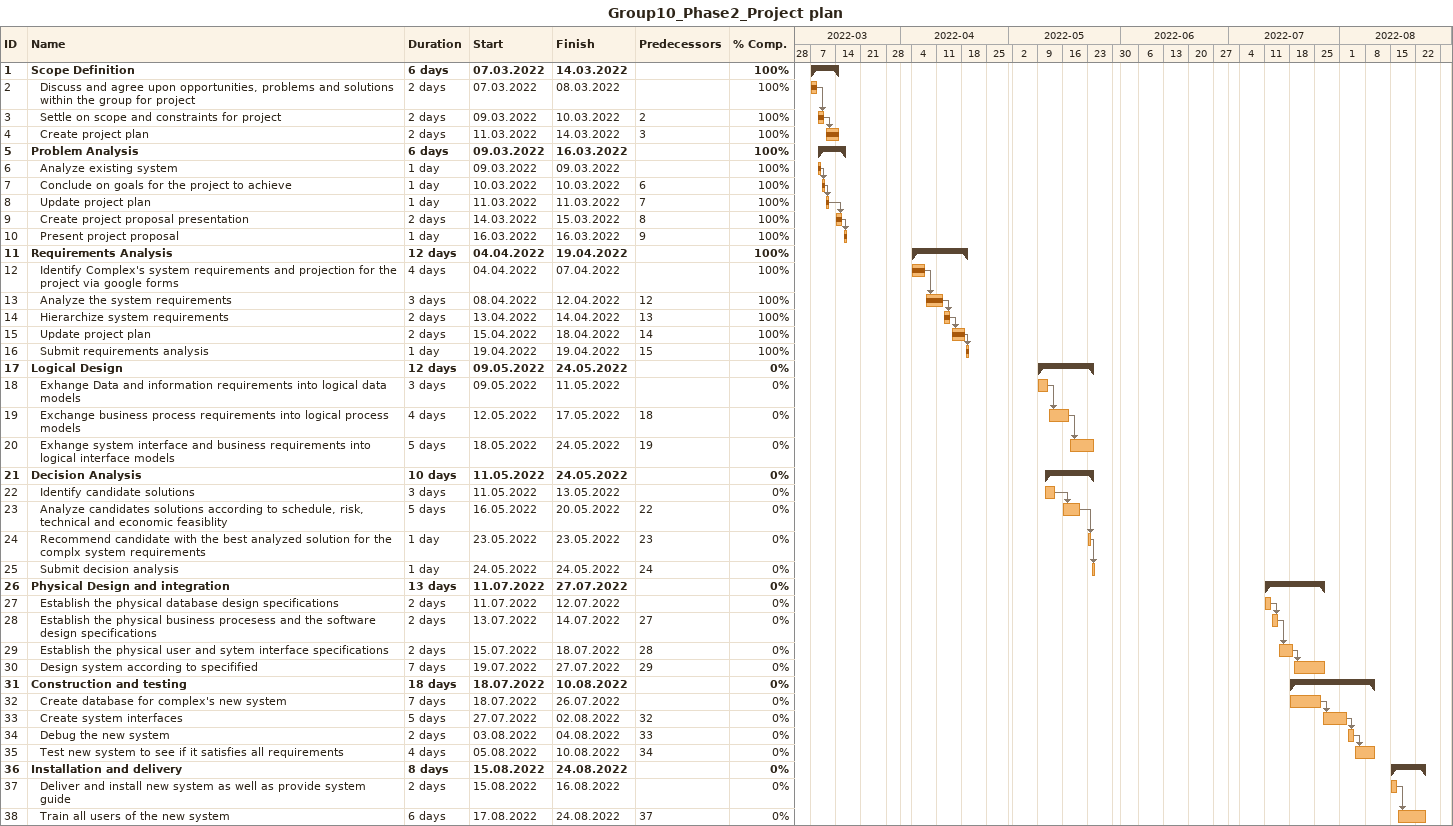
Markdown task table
Group10_Phase2_Project plan

| ID | Level | Task | Duration | Start | Finish | Predecessors | % complete |
|---|---|---|---|---|---|---|---|
| 1 | 1 | **Scope Definition** | 6d | 2022-03-07 | 2022-03-14 |  | 100 |
| 2 | 2 | Discuss and agree upon opportunities, problems and solutions within the group for project | 2d | 2022-03-07 | 2022-03-08 |  | 100 |
| 3 | 2 | Settle on scope and constraints for project | 2d | 2022-03-09 | 2022-03-10 | 2 | 100 |
| 4 | 2 | Create project plan | 2d | 2022-03-11 | 2022-03-14 | 3 | 100 |
| 5 | 1 | **Problem Analysis** | 6d | 2022-03-09 | 2022-03-16 |  | 100 |
| 6 | 2 | Analyze existing system | 1d | 2022-03-09 | 2022-03-09 |  | 100 |
| 7 | 2 | Conclude on goals for the project to achieve | 1d | 2022-03-10 | 2022-03-10 | 6 | 100 |
| 8 | 2 | Update project plan | 1d | 2022-03-11 | 2022-03-11 | 7 | 100 |
| 9 | 2 | Create project proposal presentation | 2d | 2022-03-14 | 2022-03-15 | 8 | 100 |
| 10 | 2 | Present project proposal | 1d | 2022-03-16 | 2022-03-16 | 9 | 100 |
| 11 | 1 | **Requirements Analysis** | 12d | 2022-04-04 | 2022-04-19 |  | 100 |
| 12 | 2 | Identify Complex's system requirements and projection for the project via google forms | 4d | 2022-04-04 | 2022-04-07 |  | 100 |
| 13 | 2 | Analyze the system requirements | 3d | 2022-04-08 | 2022-04-12 | 12 | 100 |
| 14 | 2 | Hierarchize system requirements | 2d | 2022-04-13 | 2022-04-14 | 13 | 100 |
| 15 | 2 | Update project plan | 2d | 2022-04-15 | 2022-04-18 | 14 | 100 |
| 16 | 2 | Submit requirements analysis | 1d | 2022-04-19 | 2022-04-19 | 15 | 100 |
| 17 | 1 | **Logical Design** | 12d | 2022-05-09 | 2022-05-24 |  | 0 |
| 18 | 2 | Exhange Data and information requirements into logical data models | 3d | 2022-05-09 | 2022-05-11 |  | 0 |
| 19 | 2 | Exchange business process requirements into logical process models | 4d | 2022-05-12 | 2022-05-17 | 18 | 0 |
| 20 | 2 | Exhange system interface and business requirements into logical interface models | 5d | 2022-05-18 | 2022-05-24 | 19 | 0 |
| 21 | 1 | **Decision Analysis** | 10d | 2022-05-11 | 2022-05-24 |  | 0 |
| 22 | 2 | Identify candidate solutions | 3d | 2022-05-11 | 2022-05-13 |  | 0 |
| 23 | 2 | Analyze candidates solutions according to schedule, risk, technical and economic feasiblity | 5d | 2022-05-16 | 2022-05-20 | 22 | 0 |
| 24 | 2 | Recommend candidate with the best analyzed solution for the complx system requirements | 1d | 2022-05-23 | 2022-05-23 | 23 | 0 |
| 25 | 2 | Submit decision analysis | 1d | 2022-05-24 | 2022-05-24 | 24 | 0 |
| 26 | 1 | **Physical Design and integration** | 13d | 2022-07-11 | 2022-07-27 |  | 0 |
| 27 | 2 | Establish the physical database design specifications | 2d | 2022-07-11 | 2022-07-12 |  | 0 |
| 28 | 2 | Establish the physical business procesess and the software design specifications | 2d | 2022-07-13 | 2022-07-14 | 27 | 0 |
| 29 | 2 | Establish the physical user and sytem interface specifications | 2d | 2022-07-15 | 2022-07-18 | 28 | 0 |
| 30 | 2 | Design system according to specifified | 7d | 2022-07-19 | 2022-07-27 | 29 | 0 |
| 31 | 1 | **Construction and testing** | 18d | 2022-07-18 | 2022-08-10 |  | 0 |
| 32 | 2 | Create database for complex's new system | 7d | 2022-07-18 | 2022-07-26 |  | 0 |
| 33 | 2 | Create system interfaces | 5d | 2022-07-27 | 2022-08-02 | 32 | 0 |
| 34 | 2 | Debug the new system | 2d | 2022-08-03 | 2022-08-04 | 33 | 0 |
| 35 | 2 | Test new system to see if it satisfies all requirements | 4d | 2022-08-05 | 2022-08-10 | 34 | 0 |
| 36 | 1 | **Installation and delivery** | 8d | 2022-08-15 | 2022-08-24 |  | 0 |
| 37 | 2 | Deliver and install new system as well as provide system guide | 2d | 2022-08-15 | 2022-08-16 |  | 0 |
| 38 | 2 | Train all users of the new system | 6d | 2022-08-17 | 2022-08-24 | 37 | 0 |
